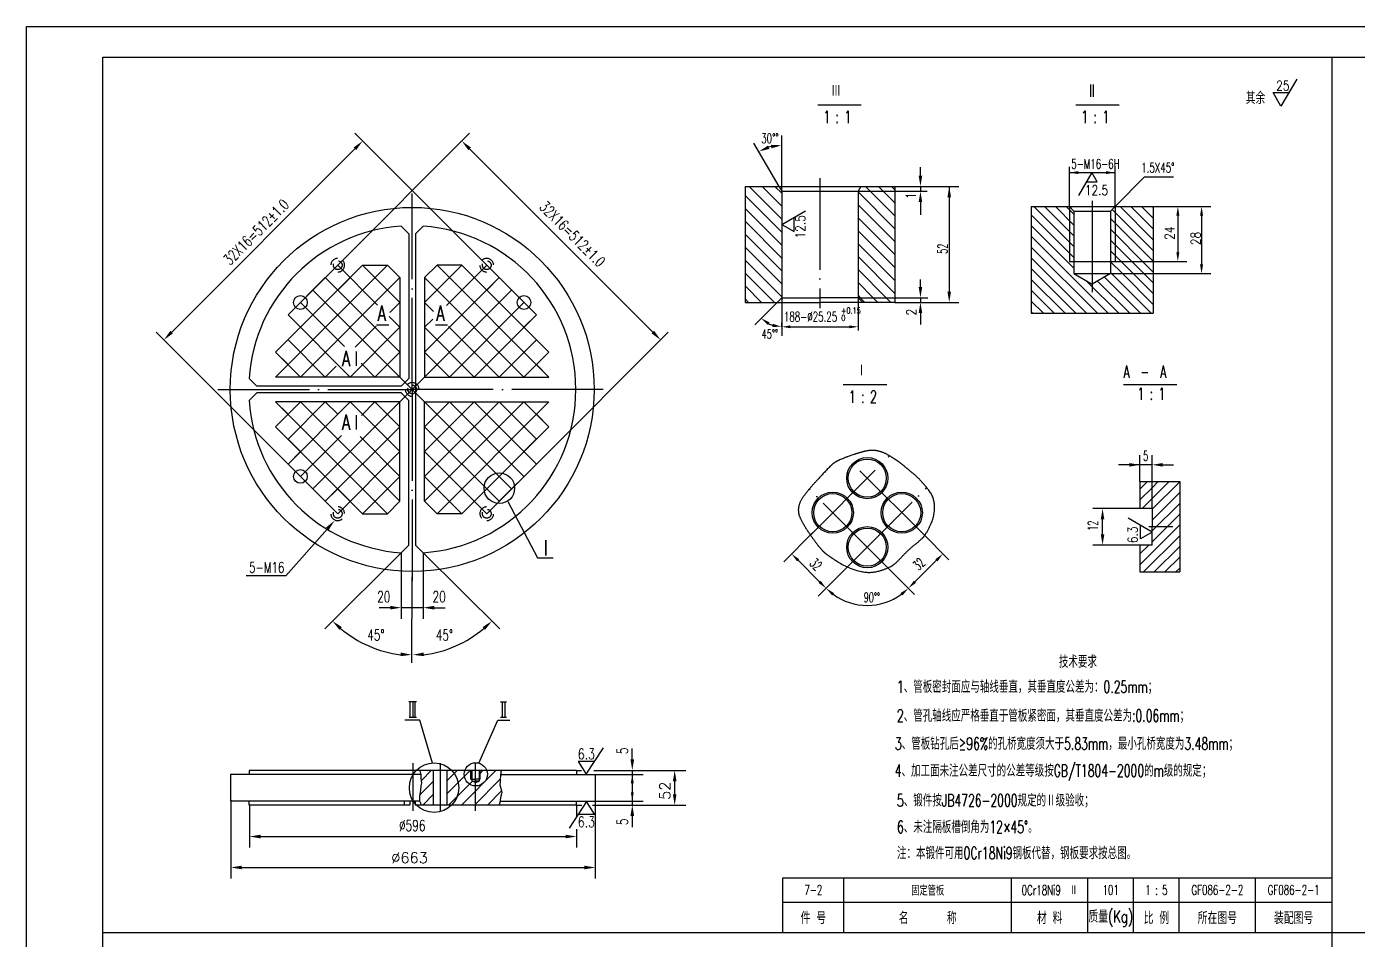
# Model space of a CAD drawing. Extents: x -1174 to 1453, y 137 to 1485.
# Drawn here: x 594.2 to 1030.6, y 1185.9 to 1485.1 of the extents above; entities that cross this region are included whole.
import ezdxf
from ezdxf.enums import TextEntityAlignment as Align

# ---------------------------------------------------------------- set-up
doc = ezdxf.new("R2010")
doc.units = 0
doc.header["$MEASUREMENT"] = 0
for name, pattern in [('DASHDOT-M', [36, 30, -3, 0, -3]), ('DIVIDE-M', [39, 30, -3, 0, -3, 0, -3]), ('HIDDEN-M', [7, 5, -2])]:
    doc.linetypes.add(name, pattern=pattern)
doc.layers.get('0').update_dxf_attribs({"linetype": 'CONTINUOUS'})
for name, color, linetype in [('1', 3, 'CONTINUOUS'), ('CDR_DWG1', 4, 'CONTINUOUS'), ('CDR_DWG2', 2, 'CONTINUOUS'), ('CDR_DWG3', 1, 'DASHDOT-M'), ('CDR_DWG4', 3, 'DIVIDE-M'), ('CDR_DWG5', 6, 'HIDDEN-M')]:
    doc.layers.add(name, color=color, linetype=linetype)
doc.styles.add('HZ', font='romans', dxfattribs={"width": 0.7, "bigfont": 'hz'})

# ---------------------------------------------------------------- blocks, each defined once
blk = doc.blocks.new('*X76')
at = {"color": 0}
for p, q in [((138.69, 53.84), (142.12, 57.27)), ((138.22, 49.12), (142.69, 53.6)), ((139.22, 45.88), (142.69, 49.35))]:
    blk.add_line(p, q, dxfattribs=at)
blk = doc.blocks.new('*X77')
at = {"color": 0}
for p, q in [((147.14, 49.56), (154.85, 57.27)), ((147.14, 53.8), (150.61, 57.27)), ((151.95, 45.88), (163.33, 57.27)), ((157.69, 55.87), (159.09, 57.27)), ((147.7, 45.88), (155.52, 53.7)), ((156.19, 45.88), (164.67, 54.36)), ((160.43, 45.88), (165.07, 50.52))]:
    blk.add_line(p, q, dxfattribs=at)
blk = doc.blocks.new('*X87')
at = {"layer": '1', "color": 0, "linetype": 'Continuous'}
for p, q in [((-21646.29, -20558.85), (-21635.56, -20569.57)), ((-21642.04, -20558.85), (-21635.56, -20565.33)), ((-21637.8, -20558.85), (-21635.56, -20561.08)), ((-21608.1, -20558.85), (-21606.56, -20560.39)), ((-21603.86, -20558.85), (-21602.32, -20560.39)), ((-21599.62, -20558.85), (-21598.51, -20559.95)), ((-21647.61, -20561.76), (-21635.56, -20573.81)), ((-21610.56, -20560.63), (-21598.51, -20572.68)), ((-21606.56, -20560.39), (-21598.51, -20568.44)), ((-21602.32, -20560.39), (-21598.51, -20564.19)), ((-21647.61, -20566.01), (-21635.56, -20578.06)), ((-21610.56, -20564.87), (-21598.51, -20576.92)), ((-21647.61, -20570.25), (-21635.56, -20582.3)), ((-21610.56, -20569.11), (-21598.51, -20581.17)), ((-21647.61, -20574.49), (-21635.56, -20586.54)), ((-21610.56, -20573.36), (-21598.51, -20585.41)), ((-21647.61, -20578.73), (-21635.56, -20590.78)), ((-21610.56, -20577.6), (-21598.51, -20589.65)), ((-21647.61, -20582.98), (-21635.56, -20595.03)), ((-21610.56, -20581.84), (-21598.51, -20593.89)), ((-21647.61, -20587.22), (-21637.99, -20596.85)), ((-21610.56, -20586.08), (-21601.35, -20595.3)), ((-21647.61, -20591.46), (-21642.23, -20596.85)), ((-21610.56, -20590.33), (-21605.59, -20595.3)), ((-21647.61, -20595.7), (-21646.47, -20596.85)), ((-21610.56, -20594.57), (-21609.83, -20595.3)), ((-21609.83, -20595.3), (-21608.29, -20596.85)), ((-21605.59, -20595.3), (-21604.04, -20596.85)), ((-21601.35, -20595.3), (-21599.8, -20596.85))]:
    blk.add_line(p, q, dxfattribs=at)
blk = doc.blocks.new('*X86')
at = {"layer": '1', "color": 0, "linetype": 'Continuous'}
for p, q in [((-21518.12, -20658.07), (-21515.63, -20655.58)), ((-21518.12, -20661.6), (-21514.12, -20657.6)), ((-21514.12, -20661.14), (-21508.56, -20655.58)), ((-21514.12, -20657.6), (-21512.1, -20655.58)), ((-21514.12, -20664.67), (-21505.08, -20655.64)), ((-21514.12, -20668.21), (-21505.08, -20659.17)), ((-21517.37, -20664.39), (-21514.12, -20661.14)), ((-21514.12, -20671.75), (-21505.08, -20662.71)), ((-21514.12, -20675.28), (-21505.08, -20666.25)), ((-21518.12, -20682.82), (-21505.08, -20669.78)), ((-21518.12, -20679.28), (-21515.23, -20676.39)), ((-21516.97, -20685.21), (-21505.08, -20673.32)), ((-21513.44, -20685.21), (-21505.08, -20676.85)), ((-21509.9, -20685.21), (-21505.08, -20680.39)), ((-21506.37, -20685.21), (-21505.08, -20683.92))]:
    blk.add_line(p, q, dxfattribs=at)
blk = doc.blocks.new('*X84')
at = {"layer": '1', "color": 0, "linetype": 'Continuous'}
for p, q in [((-21552.92, -20565.41), (-21539.76, -20578.57)), ((-21549.39, -20565.41), (-21539.76, -20575.03)), ((-21545.85, -20565.41), (-21539.76, -20571.5)), ((-21542.32, -20565.41), (-21539.76, -20567.96)), ((-21527.22, -20566.36), (-21526.26, -20567.32)), ((-21526.26, -20567.32), (-21513.76, -20579.82)), ((-21524.64, -20565.41), (-21513.76, -20576.28)), ((-21521.1, -20565.41), (-21513.76, -20572.75)), ((-21517.57, -20565.41), (-21513.76, -20569.21)), ((-21514.03, -20565.41), (-21513.76, -20565.68)), ((-21553.76, -20568.1), (-21539.76, -20582.1)), ((-21553.76, -20571.64), (-21539.76, -20585.64)), ((-21527.76, -20569.35), (-21526.26, -20570.85)), ((-21526.26, -20570.85), (-21513.76, -20583.35)), ((-21553.76, -20575.17), (-21528.53, -20600.41)), ((-21527.76, -20572.89), (-21526.26, -20574.39)), ((-21527.76, -20576.42), (-21526.26, -20577.92)), ((-21526.26, -20574.39), (-21517.25, -20583.41)), ((-21553.76, -20578.71), (-21532.07, -20600.41)), ((-21527.76, -20579.96), (-21526.26, -20581.46)), ((-21526.26, -20577.92), (-21520.78, -20583.41)), ((-21553.76, -20582.24), (-21535.6, -20600.41)), ((-21527.76, -20583.5), (-21523.85, -20587.41)), ((-21526.26, -20581.46), (-21524.32, -20583.41)), ((-21524.32, -20583.41), (-21520.32, -20587.41)), ((-21520.78, -20583.41), (-21516.78, -20587.41)), ((-21517.25, -20583.41), (-21513.76, -20586.89)), ((-21553.76, -20585.78), (-21539.14, -20600.41)), ((-21553.76, -20589.32), (-21542.67, -20600.41)), ((-21529.77, -20588.56), (-21517.92, -20600.41)), ((-21527.76, -20587.03), (-21527.39, -20587.41)), ((-21527.39, -20587.41), (-21514.39, -20600.41)), ((-21523.85, -20587.41), (-21513.76, -20597.5)), ((-21520.32, -20587.41), (-21513.76, -20593.96)), ((-21516.78, -20587.41), (-21513.76, -20590.42)), ((-21553.76, -20592.85), (-21546.21, -20600.41)), ((-21535.58, -20589.83), (-21524.99, -20600.41)), ((-21532.01, -20589.86), (-21521.46, -20600.41)), ((-21553.76, -20596.39), (-21549.74, -20600.41)), ((-21553.76, -20599.92), (-21553.28, -20600.41))]:
    blk.add_line(p, q, dxfattribs=at)

msp = doc.modelspace()

# ---------------------------------------------------------------- linework, layer by layer
for p, q in [((594.2, 891.07), (594.2, 1485.07)), ((594.2, 1485.07), (1435.2, 1485.07)), ((1022.2, 1475.07), (1022.2, 901.07)), ((696.22, 1406.86), (739.47, 1450.11)), ((745.09, 1406.86), (701.85, 1450.11)), ((841.85, 1435.53), (841.85, 1449.35)), ((701.85, 1445.02), (641.77, 1384.94)), ((739.47, 1445.02), (799.54, 1384.94)), ((840.95, 1432.66), (832.73, 1446.91)), ((887.32, 1436.16), (887.32, 1439.05)), ((936.15, 1426.16), (936.15, 1439.14)), ((936.15, 1437.21), (951.15, 1437.21)), ((943.52, 1437.21), (939.18, 1429.7)), ((945.27, 1434.18), (943.52, 1437.21)), ((951.15, 1426.1), (951.15, 1439.34)), ((841.85, 1431.11), (841.85, 1435.53)), ((878.9, 1432.66), (895.71, 1432.66)), ((887.32, 1432.66), (887.32, 1431.11)), ((895.71, 1432.66), (899.96, 1432.66)), ((896.76, 1432.66), (896.76, 1398.16)), ((941.77, 1434.18), (945.27, 1434.18)), ((951.15, 1426.1), (960.84, 1435.79)), ((960.84, 1435.79), (970.35, 1435.79)), ((866.85, 1431.11), (889.51, 1431.11)), ((887.32, 1427.61), (887.32, 1423.34)), ((841.85, 1420.21), (849.62, 1424.7)), ((963.71, 1426.1), (974.73, 1426.1)), ((971.73, 1423.1), (971.73, 1411.1)), ((974.8, 1426.1), (982.51, 1426.1)), ((979.51, 1423.1), (979.51, 1407.1)), ((841.85, 1420.21), (845.86, 1417.89)), ((845.86, 1417.89), (845.86, 1422.53)), ((675.85, 1378.35), (704.37, 1406.86)), ((675.85, 1370.21), (712.51, 1406.86)), ((679.93, 1390.57), (696.22, 1406.86)), ((709.27, 1393.81), (696.22, 1406.86)), ((716.58, 1394.64), (704.37, 1406.86)), ((716.58, 1402.79), (712.51, 1406.86)), ((724.73, 1394.64), (736.95, 1406.86)), ((724.73, 1402.79), (728.8, 1406.86)), ((765.46, 1370.21), (728.8, 1406.86)), ((731.87, 1393.63), (745.09, 1406.86)), ((765.46, 1378.35), (736.95, 1406.86)), ((761.39, 1390.57), (745.09, 1406.86)), ((951.21, 1408.1), (974.73, 1408.1)), ((684, 1370.21), (716.58, 1402.79)), ((716.58, 1378.35), (692.15, 1402.79)), ((724.73, 1378.35), (749.17, 1402.79)), ((757.31, 1370.21), (724.73, 1402.79)), ((887.32, 1399.71), (887.32, 1402.2)), ((949.71, 1404.1), (982.51, 1404.1)), ((720.66, 1366.13), (688.07, 1398.72)), ((720.66, 1366.13), (753.24, 1398.72)), ((866.85, 1396.94), (866.85, 1385.42)), ((698.44, 1380.21), (684, 1394.64)), ((713.32, 1391.38), (716.58, 1394.64)), ((727.64, 1391.73), (724.73, 1394.64)), ((732.88, 1370.21), (757.31, 1394.64)), ((840.3, 1394.66), (832.98, 1387.34)), ((841.85, 1396.21), (841.85, 1387.23)), ((866.85, 1396.21), (889.72, 1396.21)), ((878.9, 1394.66), (895.71, 1394.66)), ((887.32, 1396.21), (887.32, 1394.66)), ((895.71, 1394.66), (899.96, 1394.66)), ((700.29, 1370.21), (679.93, 1390.57)), ((716.58, 1386.5), (713.06, 1390.02)), ((724.73, 1386.5), (727.38, 1389.14)), ((741.02, 1370.21), (761.39, 1390.57)), ((841.85, 1386.67), (841.85, 1387.92)), ((887.32, 1391.16), (887.32, 1387.47)), ((679.93, 1341.69), (636.68, 1384.94)), ((700.29, 1370.21), (716.58, 1386.5)), ((701.92, 1379.98), (708.83, 1386.89)), ((741.02, 1370.21), (724.73, 1386.5)), ((749.17, 1370.21), (732.56, 1386.81)), ((761.39, 1341.69), (804.63, 1384.94)), ((841.85, 1387.23), (841.85, 1383.67)), ((844.65, 1386.67), (864.05, 1386.67)), ((692.15, 1370.21), (679.93, 1382.42)), ((749.17, 1370.21), (761.39, 1382.42)), ((684, 1370.21), (675.85, 1378.35)), ((708.44, 1370.21), (703.91, 1374.73)), ((708.44, 1370.21), (716.58, 1378.35)), ((732.88, 1370.21), (724.73, 1378.35)), ((757.31, 1370.21), (765.46, 1378.35)), ((692.15, 1370.21), (695.66, 1373.72)), ((720.66, 1366.13), (688.07, 1333.55)), ((720.66, 1366.13), (753.24, 1333.55)), ((675.85, 1362.06), (712.51, 1325.4)), ((684, 1362.06), (675.85, 1353.91)), ((700.29, 1362.06), (679.93, 1341.69)), ((692.15, 1362.06), (679.93, 1349.84)), ((684, 1362.06), (716.58, 1329.48)), ((692.15, 1362.06), (696.22, 1357.99)), ((700.29, 1362.06), (716.58, 1345.77)), ((708.44, 1362.06), (703.97, 1357.6)), ((708.44, 1362.06), (716.58, 1353.91)), ((732.88, 1362.06), (724.73, 1353.91)), ((741.02, 1362.06), (724.73, 1345.77)), ((749.17, 1362.06), (724.73, 1337.62)), ((757.31, 1362.06), (724.73, 1329.48)), ((765.46, 1362.06), (728.8, 1325.4)), ((732.88, 1362.06), (757.31, 1337.62)), ((741.02, 1362.06), (761.39, 1341.69)), ((749.17, 1362.06), (761.39, 1349.84)), ((757.31, 1362.06), (765.46, 1353.91)), ((675.85, 1353.91), (704.37, 1325.4)), ((716.58, 1353.91), (692.15, 1329.48)), ((724.73, 1353.91), (749.17, 1329.48)), ((765.46, 1353.91), (736.95, 1325.4)), ((697.43, 1351.05), (684, 1337.62)), ((703.55, 1350.66), (716.58, 1337.62)), ((716.58, 1345.77), (696.22, 1325.4)), ((724.73, 1345.77), (745.09, 1325.4)), ((959.29, 1335.93), (959.29, 1344.63)), ((963.29, 1327.17), (963.29, 1344.63)), ((679.93, 1341.69), (696.22, 1325.4)), ((761.39, 1341.69), (745.09, 1325.4)), ((963.29, 1341.43), (952.29, 1341.43)), ((966.79, 1341.43), (970.29, 1341.43)), ((716.58, 1337.62), (704.37, 1325.4)), ((724.73, 1337.62), (736.95, 1325.4)), ((716.58, 1329.48), (712.51, 1325.4)), ((724.73, 1329.48), (728.8, 1325.4)), ((752, 1329.39), (761.71, 1310.98)), ((959.23, 1327.11), (943.84, 1327.11)), ((947.04, 1318.61), (947.04, 1323.61)), ((963.29, 1319.36), (955.44, 1323.9)), ((692.84, 1320.49), (679.2, 1305.08)), ((852.08, 1319.26), (842.48, 1309.66)), ((887.96, 1318.97), (896.65, 1310.28)), ((959.5, 1317.17), (959.5, 1321.55)), ((963.29, 1319.36), (959.5, 1317.17)), ((959.23, 1315.11), (943.84, 1315.11)), ((691.96, 1287.68), (717.06, 1312.61)), ((717.06, 1312.61), (717.06, 1290.99)), ((749.35, 1287.68), (724.26, 1312.61)), ((724.26, 1312.61), (724.26, 1290.99)), ((761.71, 1310.98), (766.92, 1310.98)), ((854.26, 1303.06), (847.19, 1310.13)), ((885.51, 1303.07), (892.58, 1310.14)), ((679.2, 1305.08), (666.21, 1305.08)), ((863.4, 1307.95), (853.79, 1298.34)), ((876.65, 1307.66), (885.34, 1298.97)), ((720.56, 1304.76), (720.56, 1290.99)), ((713.46, 1294.59), (709.86, 1294.59)), ((724.39, 1294.59), (717.07, 1294.59)), ((727.86, 1294.59), (731.46, 1294.59)), ((720.56, 1276.56), (720.56, 1290.99)), ((723.1, 1257.77), (718.26, 1257.77)), ((727.27, 1243.64), (723.1, 1257.77)), ((742.51, 1243.64), (748.78, 1257.77)), ((748.78, 1257.77), (752.71, 1257.77)), ((777.71, 1239.99), (783.41, 1248.69)), ((792.82, 1244.87), (792.82, 1248.47)), ((780.45, 1244.16), (775.08, 1244.16)), ((775.08, 1244.16), (777.71, 1239.99)), ((774.74, 1241.27), (776.19, 1241.27)), ((780.21, 1241.27), (796.42, 1241.27)), ((780.7, 1239.95), (796.42, 1239.95)), ((792.82, 1241.27), (792.82, 1229.94)), ((796.42, 1241.27), (810.33, 1241.27)), ((806.73, 1233.45), (806.73, 1238.08)), ((661.17, 1231.49), (661.17, 1205.83)), ((777.83, 1231.03), (772.13, 1222.33)), ((780.46, 1226.86), (777.83, 1231.03)), ((780.68, 1231.21), (780.68, 1205.83)), ((780.75, 1231.21), (796.42, 1231.21)), ((667.34, 1230.09), (667.34, 1215.98)), ((774.56, 1229.89), (774.56, 1226.04)), ((774.64, 1229.89), (776.29, 1229.89)), ((775.1, 1226.86), (780.46, 1226.86)), ((779.8, 1229.89), (810.33, 1229.89)), ((774.56, 1222.02), (774.56, 1215.98)), ((792.82, 1226.29), (792.82, 1222.69)), ((670.94, 1219.58), (770.96, 1219.58)), ((664.77, 1209.43), (777.08, 1209.43)), ((842.2, 1198.07), (1022.2, 1198.07)), ((619.2, 1188.07), (1425.2, 1188.07))]:
    msp.add_line(p, q)
msp.add_lwpolyline([(1010.7, 1467.89), (1005.55, 1458.96), (1002.98, 1463.43), (1008.13, 1463.43)])
msp.add_lwpolyline([(720.56, 1294.71, 0.25, 0.25, 1), (720.56, 1294.46, 0.25, 0.25, 1)], format="xyseb", close=True)
for centre, radius in [((749.23, 1333.76), 5.01), ((741.48, 1239.97), 3.81), ((727.83, 1235.58), 8.11)]:
    msp.add_circle(centre, radius)
for centre, radius, start, end in [((841.85, 1431.11), 15.04, 103.3639, 106.6366), ((841.85, 1396.21), 9.54, 243.0955, 251.9045), ((869.88, 1314.43), 19.08, 234.0169, 305.9831), ((722.05, 1317.58), 38.82, 230.1331, 262.3182), ((719.26, 1317.58), 38.82, 277.6818, 309.8669)]:
    msp.add_arc(centre, radius, start, end)
for points in [[(702.27, 1444.59), (701.42, 1445.44), (704.39, 1447.56)], [(739.04, 1444.59), (739.89, 1445.44), (736.92, 1447.56)], [(837.31, 1446.06), (837.77, 1444.99), (834.33, 1444.14)], [(838.44, 1445.17), (838.3, 1446.33), (841.85, 1446.15)], [(886.74, 1436.16), (887.9, 1436.16), (887.32, 1432.66)], [(939.15, 1436.71), (939.15, 1437.71), (936.15, 1437.21)], [(948.15, 1436.71), (948.15, 1437.71), (951.15, 1437.21)], [(896.18, 1429.16), (897.34, 1429.16), (896.76, 1432.66)], [(887.9, 1427.61), (886.74, 1427.61), (887.32, 1431.11)], [(972.23, 1423.1), (971.23, 1423.1), (971.73, 1426.1)], [(980.01, 1423.1), (979.01, 1423.1), (979.51, 1426.1)], [(972.23, 1411.1), (971.23, 1411.1), (971.73, 1408.1)], [(980.01, 1407.1), (979.01, 1407.1), (979.51, 1404.1)], [(886.74, 1399.71), (887.9, 1399.71), (887.32, 1396.21)], [(896.18, 1398.16), (897.34, 1398.16), (896.76, 1394.66)], [(887.9, 1391.16), (886.74, 1391.16), (887.32, 1394.66)], [(837.82, 1388.1), (837.24, 1387.3), (835.1, 1389.46)], [(642.2, 1384.52), (641.35, 1385.37), (639.23, 1382.4)], [(799.12, 1384.52), (799.97, 1385.37), (802.09, 1382.4)], [(838.81, 1386.65), (838.96, 1387.63), (841.85, 1386.67)], [(844.65, 1387.13), (844.65, 1386.2), (841.85, 1386.67)], [(864.05, 1387.13), (864.05, 1386.2), (866.85, 1386.67)], [(955.79, 1340.84), (955.79, 1342.01), (959.29, 1341.43)], [(966.79, 1340.84), (966.79, 1342.01), (963.29, 1341.43)], [(946.46, 1323.61), (947.62, 1323.61), (947.04, 1327.11)], [(692.4, 1320.89), (693.29, 1320.09), (695.23, 1323.19)], [(946.46, 1318.61), (947.62, 1318.61), (947.04, 1315.11)], [(847.55, 1310.48), (846.84, 1309.77), (845.07, 1312.25)], [(892.22, 1310.5), (892.93, 1309.79), (894.7, 1312.26)], [(854.62, 1303.41), (853.91, 1302.7), (856.39, 1300.94)], [(858.34, 1298.61), (858.99, 1299.37), (856.39, 1300.94)], [(880.77, 1299.37), (881.42, 1298.61), (883.37, 1300.94)], [(885.15, 1303.43), (885.86, 1302.72), (883.38, 1300.95)], [(713.46, 1293.99), (713.46, 1295.19), (717.06, 1294.59)], [(727.86, 1293.99), (727.86, 1295.19), (724.26, 1294.59)], [(697.58, 1288.22), (696.76, 1287.34), (694.52, 1290.22)], [(743.74, 1288.22), (744.55, 1287.34), (746.8, 1290.22)], [(716.89, 1279.91), (716.84, 1278.71), (720.46, 1279.14)], [(724.42, 1279.91), (724.48, 1278.71), (720.85, 1279.14)], [(793.42, 1244.87), (792.22, 1244.87), (792.82, 1241.27)], [(793.3, 1237.07), (792.34, 1237.07), (792.82, 1239.95)], [(807.33, 1237.66), (806.13, 1237.66), (806.73, 1241.26)], [(793.3, 1234.09), (792.34, 1234.09), (792.82, 1231.21)], [(807.33, 1233.45), (806.13, 1233.45), (806.73, 1229.85)], [(793.42, 1226.29), (792.22, 1226.29), (792.82, 1229.89)], [(670.94, 1218.98), (670.94, 1220.18), (667.34, 1219.58)], [(770.96, 1218.98), (770.96, 1220.18), (774.56, 1219.58)], [(664.77, 1208.83), (664.77, 1210.03), (661.17, 1209.43)], [(777.08, 1208.83), (777.08, 1210.03), (780.68, 1209.43)]]:
    msp.add_solid(points)
at = {"layer": 'CDR_DWG1'}
for p, q in [((619.2, 901.07), (619.2, 1475.07)), ((619.2, 1475.07), (1425.2, 1475.07)), ((829.8, 1432.66), (829.8, 1411.56)), ((829.86, 1432.66), (829.8, 1432.6)), ((829.8, 1432.66), (840.95, 1432.66)), ((840.95, 1432.66), (867.74, 1432.66)), ((840.95, 1432.66), (841.85, 1431.11)), ((867.74, 1432.66), (866.85, 1431.11)), ((867.74, 1432.66), (878.9, 1432.66)), ((878.9, 1432.66), (878.9, 1411.56)), ((841.85, 1431.11), (841.85, 1411.56)), ((841.85, 1431.11), (866.85, 1431.11)), ((866.85, 1431.11), (866.85, 1411.56)), ((923.65, 1426.1), (923.65, 1391.1)), ((923.65, 1426.1), (936.15, 1426.1)), ((936.15, 1426.1), (936.15, 1408.1)), ((936.15, 1426.1), (937.65, 1424.6)), ((936.15, 1426.1), (951.15, 1426.1)), ((937.65, 1424.6), (937.65, 1404.1)), ((937.65, 1424.6), (949.65, 1424.6)), ((949.65, 1424.6), (951.15, 1426.1)), ((949.65, 1424.6), (949.65, 1404.1)), ((951.13, 1426.1), (963.65, 1426.1)), ((951.15, 1426.1), (951.15, 1408.1)), ((963.65, 1426.1), (963.65, 1391.1)), ((829.8, 1411.56), (829.8, 1394.66)), ((841.85, 1411.56), (841.85, 1402.97)), ((866.85, 1411.56), (866.85, 1402.97)), ((878.9, 1411.56), (878.9, 1394.66)), ((936.15, 1408.1), (937.5, 1408.1)), ((937.65, 1408.1), (949.65, 1408.1)), ((949.56, 1408.1), (951.15, 1408.1)), ((841.85, 1403.11), (841.85, 1396.21)), ((866.85, 1403.11), (866.85, 1396.21)), ((937.65, 1404.1), (949.65, 1404.1)), ((937.65, 1404.1), (943.65, 1400.63)), ((949.65, 1404.1), (943.65, 1400.63)), ((829.8, 1394.66), (840.3, 1394.66)), ((840.3, 1394.66), (841.85, 1396.21)), ((840.3, 1394.66), (854.35, 1394.66)), ((841.85, 1396.21), (854.35, 1396.21)), ((866.85, 1396.21), (854.35, 1396.21)), ((868.39, 1394.66), (854.35, 1394.66)), ((868.39, 1394.68), (866.84, 1396.22)), ((878.9, 1394.66), (868.39, 1394.66)), ((878.9, 1394.86), (878.7, 1394.66)), ((923.65, 1391.1), (963.65, 1391.1)), ((959.29, 1335.93), (972.33, 1335.93)), ((959.29, 1335.93), (959.29, 1327.11)), ((972.33, 1335.93), (972.33, 1306.3)), ((963.29, 1327.11), (959.29, 1327.11)), ((963.29, 1327.11), (963.29, 1321.11)), ((963.29, 1315.11), (963.29, 1321.11)), ((959.29, 1315.11), (959.29, 1306.3)), ((963.29, 1315.11), (959.29, 1315.11)), ((959.29, 1306.3), (972.33, 1306.3)), ((661.06, 1239.99), (661.06, 1231.14)), ((661.11, 1240.01), (723.41, 1240.01)), ((667.18, 1241.27), (667.18, 1240.01)), ((723.2, 1241.27), (667.22, 1241.27)), ((727.58, 1241.27), (723.2, 1241.27)), ((727.56, 1241.27), (727.56, 1229.89)), ((732.02, 1241.27), (727.58, 1241.27)), ((732.02, 1241.27), (732.02, 1229.89)), ((739.9, 1241.27), (732.02, 1241.27)), ((739.89, 1238.38), (739.89, 1241.27)), ((742.91, 1241.27), (739.9, 1241.27)), ((740.22, 1241.26), (740.22, 1237.75)), ((742.57, 1241.26), (742.57, 1237.75)), ((742.9, 1238.38), (742.9, 1241.27)), ((749.99, 1241.27), (742.91, 1241.27)), ((749.71, 1239.95), (780.73, 1239.95)), ((774.54, 1241.27), (749.99, 1241.27)), ((774.56, 1241.27), (774.56, 1240.01)), ((780.68, 1239.99), (780.68, 1231.14)), ((739.89, 1238.38), (741.4, 1238.38)), ((741.38, 1237.28), (740.22, 1237.75)), ((740.22, 1237.75), (741.4, 1237.75)), ((742.9, 1238.38), (741.4, 1238.38)), ((741.4, 1237.28), (742.57, 1237.75)), ((742.57, 1237.75), (741.4, 1237.75)), ((723.04, 1231.15), (661.11, 1231.15)), ((667.18, 1229.89), (667.18, 1231.15)), ((718.04, 1231.15), (718.04, 1229.89)), ((719.91, 1231.15), (719.91, 1229.89)), ((721.67, 1231.15), (721.67, 1229.89)), ((749.44, 1231.21), (780.84, 1231.21)), ((774.56, 1229.89), (774.56, 1231.15)), ((719.91, 1229.89), (667.22, 1229.89)), ((723.46, 1229.89), (721.67, 1229.89)), ((727.58, 1229.89), (723.46, 1229.89)), ((732.02, 1229.89), (727.58, 1229.89)), ((749.22, 1229.89), (732.02, 1229.89)), ((774.64, 1229.89), (749.22, 1229.89)), ((842.2, 1206.07), (1022.2, 1206.07)), ((842.2, 1188.07), (842.2, 1206.07)), ((862.2, 1188.07), (862.2, 1206.07)), ((917.2, 1188.07), (917.2, 1206.07)), ((942.2, 1188.07), (942.2, 1206.07)), ((957.2, 1188.07), (957.2, 1206.07)), ((972.2, 1188.07), (972.2, 1206.07)), ((997.2, 1188.07), (997.2, 1206.07))]:
    msp.add_line(p, q, dxfattribs=at)
for points in [[(717.06, 1419.65), (719.58, 1417.13), (719.58, 1369.73), (717.06, 1367.21), (669.66, 1367.21), (667.14, 1369.73)], [(724.26, 1419.65), (721.74, 1417.13), (721.74, 1315.13), (724.26, 1312.61)], [(716.58, 1370.21), (675.85, 1370.21), (679.93, 1374.28), (675.85, 1378.35), (684, 1386.5), (679.93, 1390.57), (692.15, 1402.79), (696.22, 1398.72), (704.37, 1406.86), (712.51, 1406.86), (716.58, 1402.79), (716.58, 1370.21)], [(724.73, 1370.21), (765.46, 1370.21), (761.39, 1374.28), (765.46, 1378.35), (757.31, 1386.5), (761.39, 1390.57), (749.17, 1402.79), (745.09, 1398.72), (736.95, 1406.86), (728.8, 1406.86), (724.73, 1402.79), (724.73, 1370.21)], [(717.06, 1312.61), (719.58, 1315.13), (719.58, 1362.53), (717.06, 1365.05), (669.66, 1365.05), (667.14, 1362.53)], [(716.58, 1362.06), (675.85, 1362.06), (679.93, 1357.99), (675.85, 1353.91), (684, 1345.77), (679.93, 1341.69), (692.15, 1329.48), (696.22, 1333.55), (704.37, 1325.4), (712.51, 1325.4), (716.58, 1329.48), (716.58, 1362.06)], [(724.73, 1362.06), (765.46, 1362.06), (761.39, 1357.99), (765.46, 1353.91), (757.31, 1345.77), (761.39, 1341.69), (749.17, 1329.48), (745.09, 1333.55), (736.95, 1325.4), (728.8, 1325.4), (724.73, 1329.48), (724.73, 1362.06)]]:
    msp.add_lwpolyline(points, dxfattribs=at)
for centre, radius in [((720.66, 1366.13), 59.67), ((684, 1394.64), 2.25), ((757.31, 1394.64), 2.25), ((684, 1337.62), 2.25), ((869.88, 1337.06), 6.75), ((869.88, 1337.06), 6.25), ((858.57, 1325.74), 6.75), ((858.57, 1325.74), 6.25), ((881.19, 1325.74), 6.75), ((881.19, 1325.74), 6.25), ((869.88, 1314.43), 6.75), ((869.88, 1314.43), 6.25)]:
    msp.add_circle(centre, radius, dxfattribs=at)
for start, end in [(93.8482, 176.1518), (273.8482, 86.1518), (183.8482, 266.1518)]:
    msp.add_arc((720.66, 1366.13), 53.64, start, end, dxfattribs=at)
at = {"layer": 'CDR_DWG2'}
for p, q in [((853.67, 1459.42), (867.91, 1459.42)), ((938.23, 1459.42), (952.48, 1459.42)), ((708.98, 1387.33), (712.94, 1387.33)), ((728.24, 1387.33), (732.2, 1387.33)), ((702.32, 1378.57), (702.32, 1373.86)), ((862.03, 1367.72), (876.28, 1367.72)), ((953.95, 1367.72), (971.42, 1367.72)), ((702.32, 1357.67), (702.32, 1352.96)), ((719.56, 1263.83), (722.03, 1263.83)), ((720.02, 1258.78), (720.02, 1263.76)), ((720.81, 1263.76), (720.81, 1258.78)), ((721.6, 1258.78), (721.6, 1263.76)), ((749.59, 1263.77), (751.59, 1263.77)), ((750.21, 1258.8), (750.21, 1263.77)), ((751.02, 1263.77), (751.02, 1258.8)), ((719.62, 1258.71), (722.03, 1258.71)), ((749.65, 1258.73), (751.59, 1258.73))]:
    msp.add_line(p, q, dxfattribs=at)
at = {"layer": 'CDR_DWG3', "linetype": 'DASHDOT-M'}
for p, q in [((854.35, 1435.36), (854.35, 1392.76)), ((720.66, 1366.13), (720.66, 1430.35)), ((943.65, 1427.99), (943.65, 1398.03)), ((656.92, 1366.13), (720.66, 1366.13)), ((720.66, 1366.13), (720.66, 1303.41)), ((783.28, 1366.13), (720.66, 1366.13)), ((851.23, 1318.41), (877.18, 1344.36)), ((888.71, 1318.23), (863.02, 1343.91)), ((876.65, 1307.66), (850.86, 1333.45)), ((863.4, 1307.95), (889.39, 1333.94)), ((970.07, 1321.11), (962.19, 1321.11)), ((720.87, 1243.67), (720.87, 1228.01)), ((729.79, 1243.67), (729.79, 1228.01)), ((741.39, 1228.01), (741.39, 1243.67))]:
    msp.add_line(p, q, dxfattribs=at)
at = {"layer": 'CDR_DWG4', "linetype": 'DIVIDE-M'}
for p, q in [((723.14, 1241.26), (723.46, 1239.75)), ((723.46, 1239.75), (723.46, 1238.62)), ((749.65, 1239.5), (749.54, 1238.33)), ((749.75, 1240.68), (749.65, 1239.5)), ((749.91, 1241.28), (749.75, 1240.68)), ((723.46, 1236.25), (723.36, 1234.74)), ((723.46, 1238.62), (723.67, 1237.12)), ((723.67, 1237.12), (723.46, 1236.25)), ((749.54, 1237.55), (749.42, 1236.5)), ((749.42, 1236.5), (749.65, 1235.73)), ((749.54, 1238.33), (749.54, 1237.55)), ((749.65, 1235.73), (749.87, 1235.02)), ((723.14, 1233.49), (723.04, 1232.74)), ((723.04, 1232.74), (723.04, 1231.24)), ((723.04, 1231.24), (723.36, 1230.61)), ((723.36, 1234.74), (723.14, 1233.49)), ((749.38, 1230.78), (749.21, 1229.94)), ((749.48, 1231.49), (749.38, 1230.78)), ((749.59, 1232.28), (749.48, 1231.49)), ((749.75, 1232.79), (749.59, 1232.28)), ((749.92, 1233.58), (749.75, 1232.79)), ((749.87, 1235.02), (750.02, 1234.04)), ((750.02, 1234.04), (749.92, 1233.58)), ((723.36, 1230.61), (723.46, 1229.97))]:
    msp.add_line(p, q, dxfattribs=at)
msp.add_lwpolyline([(851.23, 1318.41, -0.023977), (848.74, 1322.32, -0.041569), (847.6, 1324.74, -0.136871), (847.37, 1327.59, -0.111271), (848.76, 1330.79, -0.01502), (850.5, 1333.01, -0.010523), (853.13, 1336.06, -0.009998), (857.62, 1340.83, -0.037701), (858.92, 1341.97, -0.059647), (860.51, 1342.89, -0.020375), (865.49, 1344.8, -0.017092), (868.55, 1345.72, -0.029449), (870.38, 1346.09, -0.087448), (873.3, 1345.99, -0.076351), (876.42, 1344.8, -0.014588), (878.7, 1343.42, -0.01865), (880.41, 1342.23, -0.009886), (882.15, 1340.87, -0.005092), (885.43, 1338.12, -0.029478), (887.47, 1336.16, -0.020788), (890.06, 1333.1, -0.149114), (891.91, 1328.28, -0.123357), (890.83, 1322.17, -0.031047), (888.99, 1318.65, -0.070606), (887.87, 1317.29, -0.019019), (885.71, 1315.44, 0.018662), (883.5, 1313.56, 0.020772), (881.35, 1311.41, -0.020092), (879.13, 1309.19, -0.075492), (877.32, 1307.96, -0.042645), (873.72, 1306.61, -0.12342), (867.95, 1306.45, -0.085917), (860.34, 1309.57, -0.018798), (856.2, 1312.39, -0.055143), (854.94, 1313.56, -0.015916), (853.58, 1315.22, -0.008606)], format="xyb", close=True, dxfattribs=at)
at = {"layer": 'CDR_DWG5', "linetype": 'HIDDEN-M'}
for centre in [(696.22, 1406.86), (745.09, 1406.86), (720.66, 1366.13), (696.22, 1325.4), (745.09, 1325.4)]:
    msp.add_circle(centre, 1.44, dxfattribs=at)
for centre, start, end in [((696.22, 1406.86), 273.3426, 175.672), ((745.09, 1406.86), 4.328, 266.6574), ((720.66, 1366.13), 4.328, 266.6574), ((696.22, 1325.4), 184.328, 86.6574), ((745.09, 1325.4), 93.3426, 355.672)]:
    msp.add_arc(centre, 2.25, start, end, dxfattribs=at)

# ---------------------------------------------------------------- block references
for name, p in [('*X87', (22477.41, 21991.51)), ('*X84', (22477.41, 21991.51)), ('*X86', (22477.41, 21991.51)), ('*X76', (584.87, 1184.01)), ('*X77', (584.87, 1184.01))]:
    msp.add_blockref(name, p)

# ---------------------------------------------------------------- texts
at = {"style": 'HZ'}
for s, height, width, p in [('25', 3.2, 0.8, (1003.99, 1464.13)), ('其余', 4, 0.7, (993.98, 1459.68)), ('30%%d%%d', 3.2, 0.65, (835.1, 1446.84)), ('5-M16-6H', 3.2, 0.65, (936.78, 1438.47)), ('1.5X45%%d', 3.2, 0.65, (959.73, 1437.25)), ('12.5', 3.2, 0.8, (941.24, 1429.85)), ('+0.15', 1.96, 0.8, (861.3, 1391)), ('188-%%C25.25', 3.2, 0.65, (842.54, 1388.39)), ('0', 1.96, 0.8, (861.39, 1388.59)), ('45%%d%%d', 3, 0.65, (835.24, 1382.8)), ('5', 3.2, 0.6, (960.36, 1342.78)), ('5-M16', 3.5, 0.7, (667.17, 1306.03)), ('20', 3.6, 0.7, (709.15, 1296.39)), ('20', 3.6, 0.7, (727.34, 1296.39)), ('45%%d', 3.6, 0.7, (705.94, 1283.84)), ('45%%d', 3.6, 0.7, (728.38, 1283.79)), ('技术要求', 4, 0.65, (932.72, 1274.88)), ('1、管板密封面应与轴线垂直，其垂直度公差为：0.25mm；', 4, 0.65, (879.61, 1266.67)), ('2、管孔轴线应严格垂直于管板紧密面，其垂直度公差为:0.06mm；', 4, 0.65, (879.61, 1257.19)), ('3、管板钻孔后≥96%的孔桥宽度须大于5.83mm，最小孔桥宽度为3.48mm；', 4, 0.65, (878.95, 1248.03)), ('4、加工面未注公差尺寸的公差等级按GB/T1804-2000的m级的规定；', 4, 0.65, (878.88, 1239.18)), ('5、锻件按JB4726-2000规定的Ⅱ级验收；', 4, 0.65, (879.62, 1229.42)), ('%%C596', 3.6, 0.7, (716.33, 1221.38)), ('6、未注隔板槽倒角为12×45%%d。', 4, 0.65, (879.62, 1220.73)), ('注：本锻件可用0Cr18Ni9钢板代替，钢板要求按总图。', 4, 0.65, (879.62, 1212.15))]:
    msp.add_text(s, height=height, dxfattribs=dict(at, width=width)).set_placement(p)
for s, height, rotation, width, p in [('32X16=512%%P1.0', 3.6, 45, 0.7, (660.89, 1406.6)), ('32X16=512%%P1.0', 3.6, 315, 0.7, (762.07, 1425.64)), ('1', 3.2, 90, 0.8, (885.77, 1428.54)), ('12.5', 3.2, 90, 0.8, (849.52, 1415.57)), ('24', 3.2, 90, 0.8, (970.63, 1415.13)), ('28', 3.2, 90, 0.8, (979.17, 1413.42)), ('52', 3.2, 90, 0.6, (896.16, 1410.61)), ('2', 3.2, 90, 0.8, (885.91, 1390.4)), ('12', 3.2, 90, 0.6, (945.44, 1319.83)), ('6.3', 3.2, 90, 0.8, (958.5, 1315.74)), ('32', 3.2, 315, 0.6, (850.73, 1308.86)), ('32', 3.2, 45, 0.6, (886.78, 1306.61)), ('90%%d%%d', 3.2, 358.5569, 0.6, (868.69, 1296.44)), ('5', 3.6, 90, 0.7, (791.38, 1246.62)), ('5', 3.6, 90, 0.7, (791.38, 1223.36))]:
    msp.add_text(s, height=height, rotation=rotation, dxfattribs=dict(at, width=width)).set_placement(p)
at = {"style": 'HZ', "width": 0.75}
for p in [(777.78, 1244.89), (777.78, 1222.64)]:
    msp.add_text('6.3', height=3.5, dxfattribs=at).set_placement(p, align=Align.CENTER)
at = {"style": 'HZ'}
msp.add_text('52 ', height=3.5, rotation=90, dxfattribs=at).set_placement((805.28, 1235.77), align=Align.CENTER)
msp.add_text('%%C663 ', height=3.5, dxfattribs=at).set_placement((720.98, 1210.87), align=Align.CENTER)
for s, height, width, p in [('7-2', 3.2, 0.65, (852.2, 1202.07)), ('固定管板', 3.2, 0.65, (889.7, 1202.07)), ('0Cr18Ni9  Ⅱ', 3.2, 0.65, (929.7, 1202.07)), ('101', 3.2, 0.65, (949.7, 1202.07)), ('1 : 5', 3.2, 0.65, (964.7, 1202.07)), ('GF086-2-2', 3.2, 0.65, (984.7, 1202.07)), ('GF086-2-1', 3.2, 0.65, (1009.7, 1202.07)), ('质量(Kg)', 4, 0.7, (949.7, 1193.07)), ('件 号', 4, 0.7, (852.2, 1193.07)), ('名      称', 4, 0.7, (889.7, 1193.07)), ('材 料', 4, 0.7, (929.7, 1193.07)), ('比 例', 4, 0.7, (964.7, 1193.07)), ('所在图号', 4, 0.7, (984.7, 1193.07)), ('装配图号', 4, 0.7, (1009.7, 1193.07))]:
    msp.add_text(s, height=height, dxfattribs=dict(at, width=width)).set_placement(p, align=Align.MIDDLE)
at = {"layer": 'CDR_DWG2', "style": 'HZ'}
for s, height, width, p in [('Ⅲ', 4, 0.65, (858.06, 1462.07)), ('II', 4, 0.65, (942.63, 1462.07)), ('1 : 1', 4, 0.65, (855.49, 1453.44)), ('1 : 1', 4, 0.65, (940.06, 1453.44)), ('A', 5, 0.7, (709.37, 1388.61)), ('A', 5, 0.7, (728.62, 1388.61)), ('A', 5, 0.7, (697.62, 1373.79)), ('Ⅰ', 4, 0.65, (866.43, 1370.37)), ('A  -  A', 4, 0.65, (953.87, 1369.93)), ('1 : 1', 4, 0.65, (958.47, 1362.71)), ('1 : 2', 4, 0.65, (863.86, 1361.74)), ('A', 5, 0.7, (697.62, 1352.89))]:
    msp.add_text(s, height=height, dxfattribs=dict(at, width=width)).set_placement(p)
at = {"layer": 'CDR_DWG2', "style": 'HZ', "width": 0.7}
msp.add_text('I', height=5, dxfattribs=at).set_placement((764.46, 1311.68), align=Align.CENTER)

doc.saveas('drawing.dxf')
